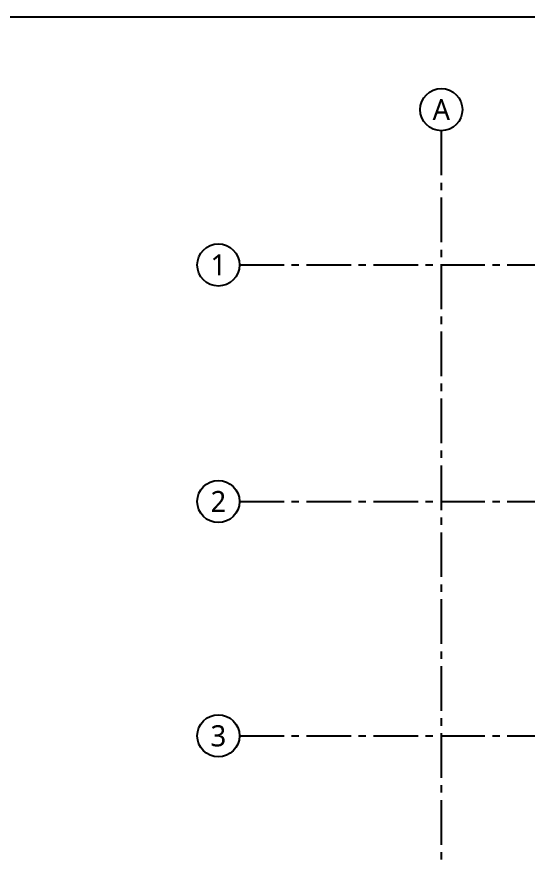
# Model space of a CAD drawing. Header units: millimetres. Extents: x -2409243 to -2334937, y -643723 to -441957.
# Drawn here: x -2371347 to -2360437, y -533815 to -515837 of the extents above; entities that cross this region are included whole.
import ezdxf
from ezdxf.enums import TextEntityAlignment as Align

# ---------------------------------------------------------------- set-up
doc = ezdxf.new("R2010")
doc.units = ezdxf.units.MM
doc.header["$MEASUREMENT"] = 0
doc.linetypes.add('CENTER2', pattern=[28.575, 19.05, -3.175, 3.175, -3.175])
for name, color, linetype in [('A-Anno-Grid Lines', 154, 'Continuous'), ('A-Wall Patt', 8, 'Continuous'), ('Anno_Labels', 7, 'Continuous')]:
    doc.layers.add(name, color=color, linetype=linetype)
doc.styles.get("Standard").update_dxf_attribs({"font": 'trebuc.ttf'})

# ---------------------------------------------------------------- blocks, each defined once
blk = doc.blocks.new('Grid Head')
blk.add_circle((0, 0), 3)
at = {"layer": 'Anno_Labels'}
blk.add_attdef('GRID_NAME', text='', height=3, dxfattribs=at).set_placement((0, 0), align=Align.MIDDLE_CENTER)
blk = doc.blocks.new('Grid Residences')
at = {"layer": 'A-Anno-Grid Lines', "linetype": 'CENTER2', "ltscale": 50}
for p, q in [((-97, 2923), (-97, -27704)), ((4903, 2923), (4903, -27704)), ((9953, 2923), (9953, -27704)), ((12818, -1384), (-37818, -1384))]:
    blk.add_line(p, q, dxfattribs=at)
ref = blk.add_blockref('Grid Head', (-97, 3373), dxfattribs=dict(xscale=150, yscale=150, zscale=150, rotation=270))
ref.add_attrib('GRID_NAME', '3', dxfattribs={"height": 450, "rotation": 270}).set_placement((-97, 3373), align=Align.MIDDLE_CENTER)
ref = blk.add_blockref('Grid Head', (4903, 3373), dxfattribs=dict(xscale=150, yscale=150, zscale=150, rotation=270))
ref.add_attrib('GRID_NAME', '2', dxfattribs={"height": 450, "rotation": 270}).set_placement((4903, 3373), align=Align.MIDDLE_CENTER)
ref = blk.add_blockref('Grid Head', (9953, 3373), dxfattribs=dict(xscale=150, yscale=150, zscale=150, rotation=270))
ref.add_attrib('GRID_NAME', '1', dxfattribs={"height": 450, "rotation": 270}).set_placement((9953, 3373), align=Align.MIDDLE_CENTER)
ref = blk.add_blockref('Grid Head', (13268, -1384), dxfattribs=dict(xscale=150, yscale=150, zscale=150, rotation=270))
ref.add_attrib('GRID_NAME', 'A', dxfattribs={"height": 450, "rotation": 270}).set_placement((13268, -1384), align=Align.MIDDLE_CENTER)

msp = doc.modelspace()

# ---------------------------------------------------------------- linework, layer by layer
at = {"layer": 'A-Wall Patt'}
msp.add_lwpolyline([(-2409243.5, -515837.4), (-2334936.9, -515837.4), (-2334936.9, -571588.7), (-2409243.5, -571588.7)], close=True, dxfattribs=at)
msp.add_lwpolyline([(-2409243.5, -515837.4), (-2334936.9, -515837.4), (-2334936.9, -571588.7), (-2409243.5, -571588.7)], close=True, dxfattribs=at)

# ---------------------------------------------------------------- block references
at = {"layer": 'A-Anno-Grid Lines', "rotation": 90}
msp.add_blockref('Grid Residences', (-2363674.2, -531085.6), dxfattribs=at)

doc.saveas('drawing.dxf')
